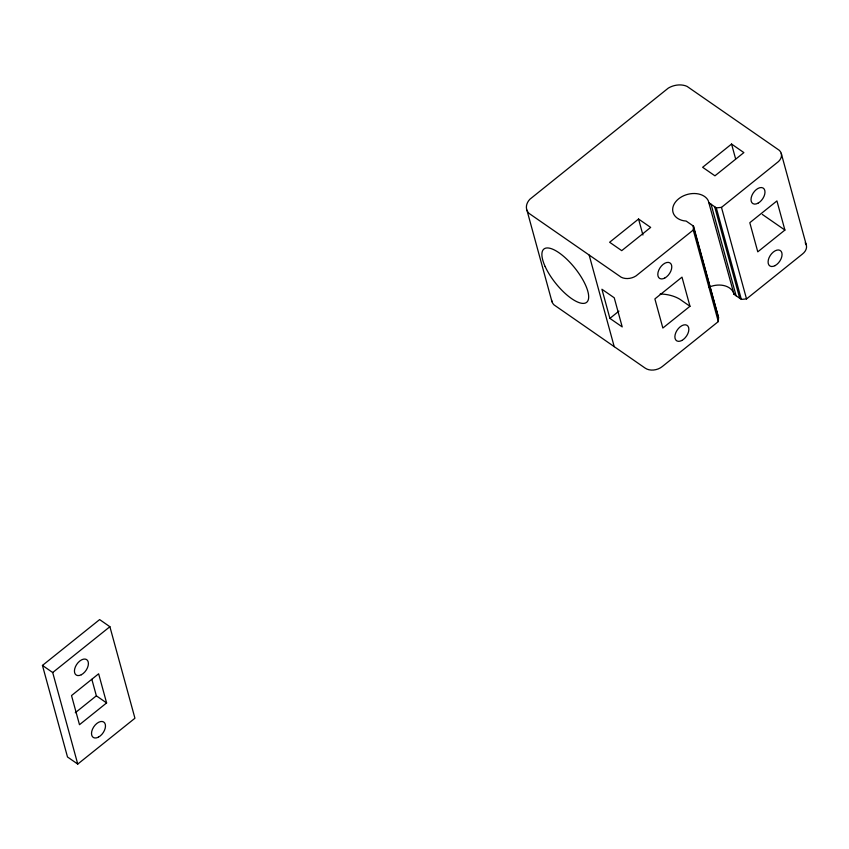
<?xml version="1.0" encoding="UTF-8"?>
<svg xmlns="http://www.w3.org/2000/svg" width="849" height="849" viewBox="0 0 849 849"><rect width="100%" height="100%" fill="white"/><g stroke="black" fill="none" stroke-linecap="round" stroke-linejoin="round"><path stroke-width="1.27" d="M551.521 299.962A16.471 11.844 -15.3 0 0 553.994 304.865L645.102 368.073A12.215 8.787 -15.3 0 0 662.347 366.503L718.307 321.58L693.262 230.037L693.516 226.152L686.183 221.08L683.403 220.719A18.625 13.404 -15.3 0 1 678.648 198.815A18.625 13.404 -15.3 0 1 708.289 200.735L734.014 294.316L741.347 299.4L746.526 298.922L802.475 254.01A12.215 8.787 -15.3 0 0 805.17 242.761M718.307 321.58L718.551 317.696L693.516 226.152M731.562 144.054L702.632 167.285L714.943 175.817L743.873 152.587L731.562 144.054L735.595 158.816M638.554 219.031L609.624 242.252L621.733 250.646L650.663 227.415L638.554 219.031L642.926 235.014M75.264 712.746L96.361 695.819L91.851 679.349M708.979 202.773L716.301 207.856L721.48 207.389L778.565 161.48A12.215 8.787 -15.3 0 0 779.286 150.315L687.064 86.396A16.46 11.844 -15.3 0 0 668.312 88.105L529.85 199.26A16.471 11.844 -15.3 0 0 528.948 213.332L621.203 277.23A12.215 8.787 -15.3 0 0 636.071 275.872L693.262 230.037M106.603 702.93L79.488 724.696L71.518 695.575L98.633 673.798L106.603 702.93L96.361 695.819M609.9 318.386L601.93 289.254L614.241 297.787L622.211 326.907L609.9 318.386L618.932 311.127M689.972 306.266L662.857 328.032L654.887 298.912L682.002 277.135L689.972 306.266L679.72 299.156A39.903 28.696 -15.3 0 0 660.161 293.987M784.901 230.058L757.775 251.835L749.805 222.703L776.931 200.926L784.901 230.058L762.328 214.426M42.45 665.425L99.641 619.59L109.892 626.711L134.938 718.243L77.747 764.079L67.496 756.968L42.45 665.425L52.702 672.535L77.747 764.079M52.702 672.535L109.892 626.711M718.551 317.696L693.102 225.866M734.014 294.316L733.334 292.279A18.625 13.404 -15.3 0 0 709.011 287.164M781.239 153.319L806.274 244.862M721.48 207.389L746.526 298.922M716.301 207.856L741.347 299.4M714.667 206.721L739.702 298.264M711.059 204.216L736.104 295.76M589.174 255.125L614.22 346.668M526.942 210.191L551.977 301.735M774.978 265.673A9.318 5.54 -55.3 0 0 781.186 251.368A9.318 5.54 -55.3 0 0 769.077 257.672A9.318 5.54 -55.3 0 0 774.978 265.673M757.902 203.261A9.318 5.54 -55.3 0 0 764.111 188.945A9.318 5.54 -55.3 0 0 752.002 195.259A9.318 5.54 -55.3 0 0 757.902 203.261M681.768 340.502A9.318 5.54 -55.3 0 0 687.977 326.196A9.318 5.54 -55.3 0 0 675.868 332.5A9.318 5.54 -55.3 0 0 681.768 340.502M664.693 278.09A9.318 5.54 -55.3 0 0 670.901 263.774A9.318 5.54 -55.3 0 0 658.792 270.088A9.318 5.54 -55.3 0 0 664.693 278.09M98.399 737.165A9.318 5.54 -55.3 0 0 104.607 722.86A9.318 5.54 -55.3 0 0 92.499 729.164A9.318 5.54 -55.3 0 0 98.399 737.165M81.324 674.753A9.318 5.54 -55.3 0 0 87.532 660.448A9.318 5.54 -55.3 0 0 75.423 666.752A9.318 5.54 -55.3 0 0 81.324 674.753M545.122 266.48A34.151 12.247 51.3 0 0 585.661 302.923A34.151 12.247 51.3 0 0 565.084 257.618A34.151 12.247 51.3 0 0 545.122 266.48"/></g></svg>
